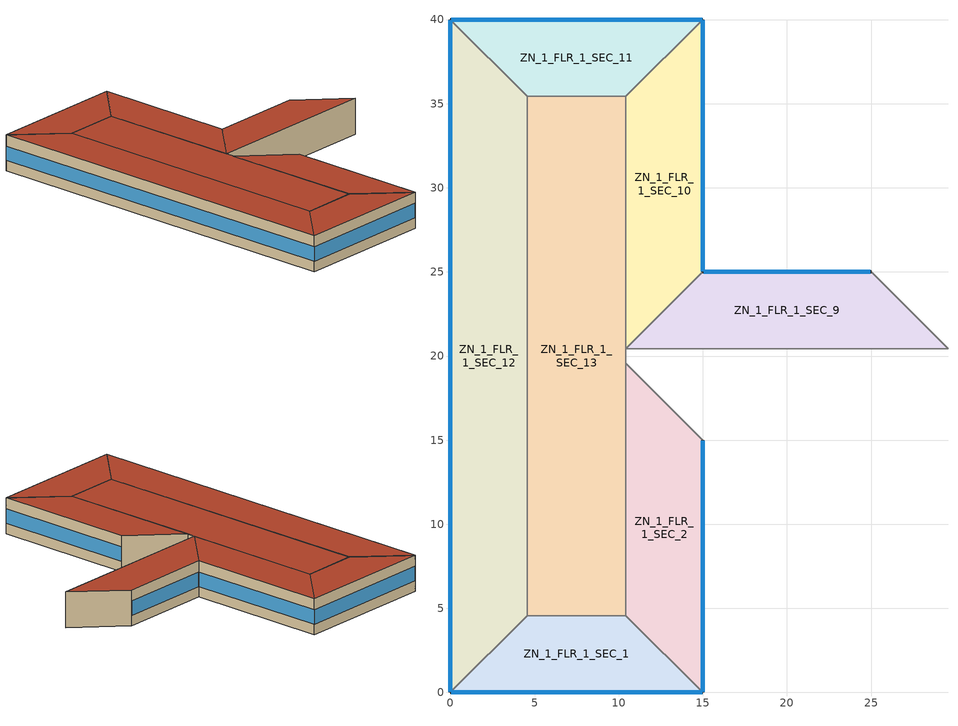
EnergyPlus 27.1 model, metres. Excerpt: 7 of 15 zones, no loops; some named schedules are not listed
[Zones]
ZN_1_FLR_1_SEC_1
 floor ground (ASHRAE 90.1-2004_Sec 5.5-5_Unheated_Ext-slab): 4.57,4.57 10.43,4.57 15,0 0,0 z0
 wall outside (ASHRAE 90.1-2004_Sec 5.5-5_Steel-Framed_Ext-wall): 0,0 15,0 z0:3.8
 wall to ZN_1_FLR_1_SEC_2 (ASHRAE 90.1-2004_Sec 5.5-5_Interior Wall_Int-Wall): 15,0 10.43,4.57 z0:3.8
 wall to ZN_1_FLR_1_SEC_13 (ASHRAE 90.1-2004_Sec 5.5-5_Interior Wall_Int-Wall): 10.43,4.57 4.57,4.57 z0:3.8
 wall to ZN_1_FLR_1_SEC_12 (ASHRAE 90.1-2004_Sec 5.5-5_Interior Wall_Int-Wall): 4.57,4.57 0,0 z0:3.8
 window (ASHRAE 90.1-2004_Sec 5.5-5_0.3_0.4_fixed_south_window): 0.05,0 14.95,0 z1.1:2.63
 roof outside (ASHRAE 90.1-2004_Sec 5.5-5_IEAD_Roof): 0,0 15,0 10.43,4.57 4.57,4.57 z3.8
ZN_1_FLR_1_SEC_2
 floor ground (ASHRAE 90.1-2004_Sec 5.5-5_Unheated_Ext-slab): 10.43,19.57 15,15 15,0 10.43,4.57 z0
 wall outside (ASHRAE 90.1-2004_Sec 5.5-5_Steel-Framed_Ext-wall): 15,0 15,15 z0:3.8
 wall to ZN_1_FLR_1_SEC_3 (ASHRAE 90.1-2004_Sec 5.5-5_Interior Wall_Int-Wall): 15,15 10.43,19.57 z0:3.8
 wall to ZN_1_FLR_1_SEC_13 (ASHRAE 90.1-2004_Sec 5.5-5_Interior Wall_Int-Wall): 10.43,19.57 10.43,4.57 z0:3.8
 window (ASHRAE 90.1-2004_Sec 5.5-5_0.3_0.4_fixed_east_window): 15,0.05 15,14.95 z1.1:2.63
 roof outside (ASHRAE 90.1-2004_Sec 5.5-5_IEAD_Roof): 10.43,4.57 15,0 15,15 10.43,19.57 z3.8
ZN_1_FLR_1_SEC_9
 floor ground (ASHRAE 90.1-2004_Sec 5.5-5_Unheated_Ext-slab): 15,25 25,25 29.57,20.43 10.43,20.43 z0
 wall outside (ASHRAE 90.1-2004_Sec 5.5-5_Steel-Framed_Ext-wall): 25,25 15,25 z0:3.8
 wall to ZN_1_FLR_1_SEC_14 (ASHRAE 90.1-2004_Sec 5.5-5_Interior Wall_Int-Wall): 10.43,20.43 29.57,20.43 z0:3.8
 wall to ZN_1_FLR_1_SEC_8 (ASHRAE 90.1-2004_Sec 5.5-5_Interior Wall_Int-Wall): 29.57,20.43 25,25 z0:3.8
 wall to ZN_1_FLR_1_SEC_10 (ASHRAE 90.1-2004_Sec 5.5-5_Interior Wall_Int-Wall): 15,25 10.43,20.43 z0:3.8
 window (ASHRAE 90.1-2004_Sec 5.5-5_0.3_0.4_fixed_north_window): 24.95,25 15.05,25 z1.1:2.64
 roof outside (ASHRAE 90.1-2004_Sec 5.5-5_IEAD_Roof): 10.43,20.43 29.57,20.43 25,25 15,25 z3.8
ZN_1_FLR_1_SEC_10
 floor ground (ASHRAE 90.1-2004_Sec 5.5-5_Unheated_Ext-slab): 10.43,35.43 15,40 15,25 10.43,20.43 z0
 wall outside (ASHRAE 90.1-2004_Sec 5.5-5_Steel-Framed_Ext-wall): 15,25 15,40 z0:3.8
 wall to ZN_1_FLR_1_SEC_11 (ASHRAE 90.1-2004_Sec 5.5-5_Interior Wall_Int-Wall): 15,40 10.43,35.43 z0:3.8
 wall to ZN_1_FLR_1_SEC_13 (ASHRAE 90.1-2004_Sec 5.5-5_Interior Wall_Int-Wall): 10.43,35.43 10.43,20.43 z0:3.8
 window (ASHRAE 90.1-2004_Sec 5.5-5_0.3_0.4_fixed_east_window): 15,25.05 15,39.95 z1.1:2.63
 roof outside (ASHRAE 90.1-2004_Sec 5.5-5_IEAD_Roof): 10.43,20.43 15,25 15,40 10.43,35.43 z3.8
ZN_1_FLR_1_SEC_11
 floor ground (ASHRAE 90.1-2004_Sec 5.5-5_Unheated_Ext-slab): 0,40 15,40 10.43,35.43 4.57,35.43 z0
 wall outside (ASHRAE 90.1-2004_Sec 5.5-5_Steel-Framed_Ext-wall): 15,40 0,40 z0:3.8
 wall to ZN_1_FLR_1_SEC_13 (ASHRAE 90.1-2004_Sec 5.5-5_Interior Wall_Int-Wall): 4.57,35.43 10.43,35.43 z0:3.8
 wall to ZN_1_FLR_1_SEC_12 (ASHRAE 90.1-2004_Sec 5.5-5_Interior Wall_Int-Wall): 0,40 4.57,35.43 z0:3.8
 window (ASHRAE 90.1-2004_Sec 5.5-5_0.3_0.4_fixed_north_window): 14.95,40 0.05,40 z1.1:2.63
 roof outside (ASHRAE 90.1-2004_Sec 5.5-5_IEAD_Roof): 4.57,35.43 10.43,35.43 15,40 0,40 z3.8
ZN_1_FLR_1_SEC_12
 floor ground (ASHRAE 90.1-2004_Sec 5.5-5_Unheated_Ext-slab): 0,40 4.57,35.43 4.57,4.57 0,0 z0
 wall outside (ASHRAE 90.1-2004_Sec 5.5-5_Steel-Framed_Ext-wall): 0,40 0,0 z0:3.8
 wall to ZN_1_FLR_1_SEC_13 (ASHRAE 90.1-2004_Sec 5.5-5_Interior Wall_Int-Wall): 4.57,4.57 4.57,35.43 z0:3.8
 window (ASHRAE 90.1-2004_Sec 5.5-5_0.3_0.4_fixed_west_window): 0,39.95 0,0.05 z1.1:2.62
 roof outside (ASHRAE 90.1-2004_Sec 5.5-5_IEAD_Roof): 0,0 4.57,4.57 4.57,35.43 0,40 z3.8
ZN_1_FLR_1_SEC_13
 floor ground (ASHRAE 90.1-2004_Sec 5.5-5_Unheated_Ext-slab): 4.57,35.43 10.43,35.43 10.43,4.57 4.57,4.57 z0
 wall to ZN_1_FLR_1_SEC_14 (ASHRAE 90.1-2004_Sec 5.5-5_Interior Wall_Int-Wall): 10.43,19.57 10.43,20.43 z0:3.8
 roof outside (ASHRAE 90.1-2004_Sec 5.5-5_IEAD_Roof): 4.57,4.57 10.43,4.57 10.43,35.43 4.57,35.43 z3.8
[Building]
15 zone vav: North Axis {deg}=0; Terrain=City; Loads Convergence Tolerance Value {W}=0.04; Temperature Convergence Tolerance Value {deltaC}=0.2; Solar Distribution=FullInteriorAndExterior; Maximum Number of Warmup Days=25; Minimum Number of Warmup Days=6
[Site:Location]
CHICAGO_IL_USA TMY2-94846: Latitude {deg}=41.78; Longitude {deg}=-87.75; Time Zone {hr}=-6; Elevation {m}=190
[Site:GroundTemperature:BuildingSurface]
19.96, 19.94, 19.99, 20.04, 20.09, 20.17, 20.21, 20.24, 20.23, 20.2, 20.17, 20.12
[Site:WaterMainsTemperature]
Calculation Method=Correlation; Annual Average Outdoor Air Temperature {C}=9.69; Maximum Difference In Monthly Average Outdoor Air Temperatures {deltaC}=28.1
[SizingPeriod:DesignDay] Day of Month=21; Humidity Condition Type=WetBulb; Barometric Pressure {Pa}=99063; Rain Indicator=No; Snow Indicator=No; Daylight Saving Time Indicator=No; Solar Model Indicator=ASHRAEClearSky
Name | Month | Day Type | Maximum Dry-Bulb Temperature {C} | Daily Dry-Bulb Temperature Range {deltaC} | Wetbulb or DewPoint at Maximum Dry-Bulb {C} | Wind Speed {m/s} | Wind Direction {deg} | Sky Clearness
CHICAGO Ann Htg 99.6% Condns DB | 1 | WinterDesignDay | -20.6 | 0 | -20.6 | 4.9 | 270 | 0
CHICAGO Ann Clg .4% Condns DB=>MWB | 7 | SummerDesignDay | 33.2 | 10.7 | 23.8 | 5.3 | 230 | 1
[WindowMaterial:Glazing] Optical Data Type=SpectralAverage; Thickness {m}=0.003; Infrared Transmittance at Normal Incidence=0; Front Side Infrared Hemispherical Emissivity=0.85; Back Side Infrared Hemispherical Emissivity=0.85
Name | Solar Transmittance at Normal Incidence | Front Side Solar Reflectance at Normal Incidence | Back Side Solar Reflectance at Normal Incidence | Visible Transmittance at Normal Incidence | Front Side Visible Reflectance at Normal Incidence | Back Side Visible Reflectance at Normal Incidence | Conductivity {W/m-K}
Theoretical Glass [84] | 0.5514 | 0.3986 | 0.3986 | 0.6787 | 0.2713 | 0.2713 | 2.3984
Theoretical Glass [85] | 0.6459 | 0.3041 | 0.3041 | 0.7793 | 0.1707 | 0.1707 | 2.3512
[WindowMaterial:Gas]
AIR 6MM: Gas Type=Air; Thickness {m}=0.0063
[Material] Thermal Absorptance=0.9
Name | Roughness | Thickness {m} | Conductivity {W/m-K} | Density {kg/m3} | Specific Heat {J/kg-K} | Solar Absorptance | Visible Absorptance
Roof Membrane | VeryRough | 0.0095 | 0.16 | 1121.29 | 1460 | 0.7 | 0.7
Roof Insulation | MediumRough | 0.125 | 0.049 | 265 | 836.8 | 0.7 | 0.7
Metal Decking | MediumSmooth | 0.0015 | 45.006 | 7680 | 418.4 | 0.7 | 0.3
GP01 1/2 GYPSUM | Smooth | 0.0127 | 0.16 | 800 | 1090 | 0.7 | 0.5
Wall Insulation [7] | MediumRough | 0.0683 | 0.045 | 265 | 836.8 | 0.7 | 0.7
1/2IN Gypsum | Smooth | 0.0127 | 0.16 | 784.9 | 830 | 0.92 | 0.92
MAT-CC05 8 HW CONCRETE | Rough | 0.2032 | 1.311 | 2240 | 836.8 | 0.7 | 0.7
Std Wood 6inch | MediumSmooth | 0.15 | 0.12 | 540 | 1210 | 0.7 | 0.7
[Material:NoMass]
Name | Roughness | Thermal Resistance {m2-K/W} | Thermal Absorptance | Solar Absorptance | Visible Absorptance
MAT-SHEATH | Rough | 0.3626 | 0.9 | 0.7 | 0.7
CP02 CARPET PAD | VeryRough | 0.2165 | 0.9 | 0.7 | 0.8
AIR | Smooth | 0.2515 | 0.8 | 0.5 | 0.5
[Construction]
InteriorFurnishings: Std Wood 6inch
INT-FLOOR-UNDERSIDE: Std CP02 CARPET PAD, Std MAT-CC05 4  MW CONCRETE
INT-FLOOR-SLAB: Std MAT-CC05 4  MW CONCRETE
DropCeiling: Std AC02
Sloped_Metal_Roof: Std Steel_Brown_Regular, Std PW05
Gable_Wall: Std PW05
AIR-WALL: MAT-AIR-WALL
Std Swinging Door_con: Std Opaque Door panel_con
Std Swinging Door_semi: Std Opaque Door panel_semi
Std Overhead Door: Std Overhead Door Panel
ASHRAE 90.1-2004_Sec 5.5-5_0.3_0.4_fixed_south_window; ASHRAE 90.1-2004_Sec 5.5-5_0.3_0.4_fixed_east_window; ASHRAE 90.1-2004_Sec 5.5-5_0.3_0.4_fixed_west_window: Theoretical Glass [84], AIR 6MM, Theoretical Glass [84]
ASHRAE 90.1-2004_Sec 5.5-5_0.3_0.4_fixed_north_window: Theoretical Glass [85], AIR 6MM, Theoretical Glass [85]
ASHRAE 90.1-2004_Sec 5.5-5_0_0.02_All Skylights without Curb_Skylight: Theoretical Glass [88]
ASHRAE 90.1-2004_Sec 5.5-5_IEAD_Roof: Roof Membrane, Roof Insulation, Metal Decking
ASHRAE 90.1-2004_Sec 5.5-5_Interior Wall_Int-Wall: GP01 1/2 GYPSUM, GP01 1/2 GYPSUM
ASHRAE 90.1-2004_Sec 5.5-5_Steel-Framed_Ext-wall: MAT-SHEATH, Wall Insulation [7], 1/2IN Gypsum
ASHRAE 90.1-2004_Sec 5.5-5_Unheated_Ext-slab: MAT-CC05 8 HW CONCRETE, CP02 CARPET PAD
[ComponentCost:LineItem] Line Item Type=Construction
Name | Item | Cost per Area {$/m2}
Interior Furnishings | InteriorFurnishings | 1
Interior Floor | INT-FLOOR-UNDERSIDE | 15
Interior Floor Slab | INT-FLOOR-SLAB | 35
Drop Ceiling | DropCeiling | 10
Sloped Metal Roof | Sloped_Metal_Roof | 1
Gable Wall | Gable_Wall | 1
Air Wall | AIR-WALL | 1
Swinging Door Conditioned | Std Swinging Door_con | 1
Swinging Door Semi-conditioned | Std Swinging Door_semi | 1
Overhead Door | Std Overhead Door | 1
south:ASHRAE 90.1-2004_Sec 5.5-5_0.3_0.4_fixed_south_window | ASHRAE 90.1-2004_Sec 5.5-5_0.3_0.4_fixed_south_window | 184.629
east:ASHRAE 90.1-2004_Sec 5.5-5_0.3_0.4_fixed_east_window | ASHRAE 90.1-2004_Sec 5.5-5_0.3_0.4_fixed_east_window | 184.629
north:ASHRAE 90.1-2004_Sec 5.5-5_0.3_0.4_fixed_north_window | ASHRAE 90.1-2004_Sec 5.5-5_0.3_0.4_fixed_north_window | 179.249
west:ASHRAE 90.1-2004_Sec 5.5-5_0.3_0.4_fixed_west_window | ASHRAE 90.1-2004_Sec 5.5-5_0.3_0.4_fixed_west_window | 184.629
SkylightConst:ASHRAE 90.1-2004_Sec 5.5-5_0_0.02_All Skylights without Curb_Skylight | ASHRAE 90.1-2004_Sec 5.5-5_0_0.02_All Skylights without Curb_Skylight | 184.629
roofs:ASHRAE 90.1-2004_Sec 5.5-5_IEAD_Roof | ASHRAE 90.1-2004_Sec 5.5-5_IEAD_Roof | 34.3904
int-walls:ASHRAE 90.1-2004_Sec 5.5-5_Interior Wall_Int-Wall | ASHRAE 90.1-2004_Sec 5.5-5_Interior Wall_Int-Wall | 1
ext-walls:ASHRAE 90.1-2004_Sec 5.5-5_Steel-Framed_Ext-wall | ASHRAE 90.1-2004_Sec 5.5-5_Steel-Framed_Ext-wall | 40.2847
ext-slab:ASHRAE 90.1-2004_Sec 5.5-5_Unheated_Ext-slab | ASHRAE 90.1-2004_Sec 5.5-5_Unheated_Ext-slab | 560.787
exposed-floor:ASHRAE 90.1-2004_Sec 5.5-5_Mass_ExposedFloor | ASHRAE 90.1-2004_Sec 5.5-5_Mass_ExposedFloor | 34.6727
attic-floor:ASHRAE 90.1-2004_Sec 5.5-5_Attic Floor_AtticFloor | ASHRAE 90.1-2004_Sec 5.5-5_Attic Floor_AtticFloor | 15.0182
door:ASHRAE 90.1-2004_Sec 5.5-5Swinging_door | ASHRAE 90.1-2004_Sec 5.5-5Swinging_door | 1
[Zone] Type=1; Multiplier=1; Ceiling Height {m}=3.8; Floor Area {m2}=Autocalculate; Part of Total Floor Area=Yes
Name | Volume {m3}
ZN_1_FLR_1_SEC_1; ZN_1_FLR_1_SEC_11 | 181.1274
ZN_1_FLR_1_SEC_2; ZN_1_FLR_1_SEC_10 | 260.49
ZN_1_FLR_1_SEC_9 | 253.0226
ZN_1_FLR_1_SEC_12 | 615.2774
ZN_1_FLR_1_SEC_13 | 687.1905
[Daylighting:Controls] Daylighting Method=SplitFlux; Lighting Control Type=Stepped; Minimum Input Power Fraction for Continuous or ContinuousOff Dimming Control=0.3; Minimum Light Output Fraction for Continuous or ContinuousOff Dimming Control=0.2; Number of Stepped Control Steps=3; Probability Lighting will be Reset When Needed in Manual Stepped Control=1; Glare Calculation Azimuth Angle of View Direction Clockwise from Zone y-Axis {deg}=180; Maximum Allowable Discomfort Glare Index=20; Fraction of Lights Controlled by Reference Point 1=1; Illuminance Setpoint at Reference Point 1 {lux}=398.26
Name | Zone or Space | Glare Calculation Daylighting Reference Point | Daylighting Reference Point 1
ZN_1_FLR_1_SEC_1_DaylCtrl | ZN_1_FLR_1_SEC_1 | ZN_1_FLR_1_SEC_1_DaylRefPt1 | ZN_1_FLR_1_SEC_1_DaylRefPt1
ZN_1_FLR_1_SEC_2_DaylCtrl | ZN_1_FLR_1_SEC_2 | ZN_1_FLR_1_SEC_2_DaylRefPt1 | ZN_1_FLR_1_SEC_2_DaylRefPt1
ZN_1_FLR_1_SEC_9_DaylCtrl | ZN_1_FLR_1_SEC_9 | ZN_1_FLR_1_SEC_9_DaylRefPt1 | ZN_1_FLR_1_SEC_9_DaylRefPt1
ZN_1_FLR_1_SEC_10_DaylCtrl | ZN_1_FLR_1_SEC_10 | ZN_1_FLR_1_SEC_10_DaylRefPt1 | ZN_1_FLR_1_SEC_10_DaylRefPt1
ZN_1_FLR_1_SEC_11_DaylCtrl | ZN_1_FLR_1_SEC_11 | ZN_1_FLR_1_SEC_11_DaylRefPt1 | ZN_1_FLR_1_SEC_11_DaylRefPt1
ZN_1_FLR_1_SEC_12_DaylCtrl | ZN_1_FLR_1_SEC_12 | ZN_1_FLR_1_SEC_12_DaylRefPt1 | ZN_1_FLR_1_SEC_12_DaylRefPt1
[InternalMass] Construction=InteriorFurnishings
Name | Zone or ZoneList | Surface Area {m2}
ZN_1_FLR_1_SEC_1_InternalMass_1 | ZN_1_FLR_1_SEC_1 | 95.3302
ZN_1_FLR_1_SEC_2_InternalMass_1 | ZN_1_FLR_1_SEC_2 | 137.1
ZN_1_FLR_1_SEC_9_InternalMass_1 | ZN_1_FLR_1_SEC_9 | 133.1698
ZN_1_FLR_1_SEC_10_InternalMass_1 | ZN_1_FLR_1_SEC_10 | 137.1
ZN_1_FLR_1_SEC_11_InternalMass_1 | ZN_1_FLR_1_SEC_11 | 95.3302
ZN_1_FLR_1_SEC_12_InternalMass_1 | ZN_1_FLR_1_SEC_12 | 323.8302
ZN_1_FLR_1_SEC_13_InternalMass_1 | ZN_1_FLR_1_SEC_13 | 361.6792
[ZoneInfiltration:DesignFlowRate] Schedule=INFIL_SCH; Design Flow Rate Calculation Method=Flow/Zone; Constant Term Coefficient=1; Temperature Term Coefficient=0; Velocity Term Coefficient=0; Velocity Squared Term Coefficient=0
Name | Zone or ZoneList or Space or SpaceList | Design Flow Rate {m3/s}
ZN_1_FLR_1_SEC_1_Infiltration | ZN_1_FLR_1_SEC_1 | 0.0252
ZN_1_FLR_1_SEC_2_Infiltration | ZN_1_FLR_1_SEC_2 | 0.0362
ZN_1_FLR_1_SEC_9_Infiltration | ZN_1_FLR_1_SEC_9 | 0.0351
ZN_1_FLR_1_SEC_10_Infiltration | ZN_1_FLR_1_SEC_10 | 0.0362
ZN_1_FLR_1_SEC_11_Infiltration | ZN_1_FLR_1_SEC_11 | 0.0252
ZN_1_FLR_1_SEC_12_Infiltration | ZN_1_FLR_1_SEC_12 | 0.0855
ZN_1_FLR_1_SEC_13_Infiltration | ZN_1_FLR_1_SEC_13 | 0.0954
[People] Number of People Schedule=BLDG_OCC_SCH; Number of People Calculation Method=People; Fraction Radiant=0.3; Sensible Heat Fraction=Autocalculate; Activity Level Schedule=ACTIVITY_SCH; Enable ASHRAE 55 Comfort Warnings=No; Mean Radiant Temperature Calculation Type=EnclosureAveraged; Work Efficiency Schedule=WORK_EFF_SCH; Clothing Insulation Calculation Method=ClothingInsulationSchedule; Clothing Insulation Schedule=CLOTHING_SCH; Air Velocity Schedule=AIR_VELO_SCH; Thermal Comfort Model 1 Type=Fanger
Name | Zone or ZoneList or Space or SpaceList | Number of People
ZN_1_FLR_1_SEC_1 | ZN_1_FLR_1_SEC_1 | 1.8637
ZN_1_FLR_1_SEC_2 | ZN_1_FLR_1_SEC_2 | 2.6803
ZN_1_FLR_1_SEC_9 | ZN_1_FLR_1_SEC_9 | 2.6035
ZN_1_FLR_1_SEC_10 | ZN_1_FLR_1_SEC_10 | 2.6803
ZN_1_FLR_1_SEC_11 | ZN_1_FLR_1_SEC_11 | 1.8637
ZN_1_FLR_1_SEC_12 | ZN_1_FLR_1_SEC_12 | 6.3309
ZN_1_FLR_1_SEC_13 | ZN_1_FLR_1_SEC_13 | 7.0708
[Lights] Schedule=BLDG_LIGHT_SCH; Design Level Calculation Method=LightingLevel; Return Air Fraction=0; Fraction Radiant=0.2; Fraction Visible=0.2; Fraction Replaceable=1; Return Air Fraction Calculated from Plenum Temperature=No
Name | Zone or ZoneList or Space or SpaceList | Lighting Level {W}
ZN_1_FLR_1_SEC_1_Lights | ZN_1_FLR_1_SEC_1 | 512.8765
ZN_1_FLR_1_SEC_2_Lights | ZN_1_FLR_1_SEC_2 | 737.598
ZN_1_FLR_1_SEC_9_Lights | ZN_1_FLR_1_SEC_9 | 716.4535
ZN_1_FLR_1_SEC_10_Lights | ZN_1_FLR_1_SEC_10 | 737.598
ZN_1_FLR_1_SEC_11_Lights | ZN_1_FLR_1_SEC_11 | 512.8765
ZN_1_FLR_1_SEC_12_Lights | ZN_1_FLR_1_SEC_12 | 1742.21
ZN_1_FLR_1_SEC_13_Lights | ZN_1_FLR_1_SEC_13 | 1945.83
[ElectricEquipment] Schedule=BLDG_EQUIP_SCH; Design Level Calculation Method=EquipmentLevel; Fraction Latent=0; Fraction Radiant=0.5; Fraction Lost=0
Name | Zone or ZoneList or Space or SpaceList | Design Level {W}
ZN_1_FLR_1_SEC_1_MiscPlug_Equip | ZN_1_FLR_1_SEC_1 | 374.6477
ZN_1_FLR_1_SEC_2_MiscPlug_Equip | ZN_1_FLR_1_SEC_2 | 538.803
ZN_1_FLR_1_SEC_9_MiscPlug_Equip | ZN_1_FLR_1_SEC_9 | 523.3573
ZN_1_FLR_1_SEC_10_MiscPlug_Equip | ZN_1_FLR_1_SEC_10 | 538.803
ZN_1_FLR_1_SEC_11_MiscPlug_Equip | ZN_1_FLR_1_SEC_11 | 374.6477
ZN_1_FLR_1_SEC_12_MiscPlug_Equip | ZN_1_FLR_1_SEC_12 | 1272.65
ZN_1_FLR_1_SEC_13_MiscPlug_Equip | ZN_1_FLR_1_SEC_13 | 1421.4
[SetpointManager:OutdoorAirReset] Control Variable=Temperature; Setpoint at Outdoor Low Temperature {C}=15.5; Outdoor Low Temperature {C}=15.5; Setpoint at Outdoor High Temperature {C}=12.8; Outdoor High Temperature {C}=21; Setpoint Node or NodeList=VAV WITH REHEAT Supply Equipment Outlet Node
VAV WITH REHEAT_CoolC SAT setpoint; VAV WITH REHEAT_HeatC SAT Manager
[AvailabilityManager:NightCycle]
VAV WITH REHEAT Availability Manager: Applicability Schedule=Always_On; Fan Schedule=HVACOperationSchd; Control Type=CycleOnAny; Thermostat Tolerance {deltaC}=1; Cycling Run Time Control Type=FixedRunTime; Cycling Run Time {s}=1800
[UtilityCost:Tariff]
Name | Output Meter | Conversion Factor Choice | Demand Window Length | Monthly Charge or Variable | Group
PSI_LLF_LowLoadFactorService | Electricity:Facility | kWh | HalfHour | 15 | Comm Elect
PSI_CS_CommercialElectricService | Electricity:Facility | kWh |  | 9.4 | Comm Elect
IN_EIAMonthlyRateGas | NaturalGas:Facility | MCF |  | 0 | Comm Gas
[UtilityCost:Charge:Block] Source Variable=totalEnergy; Season=Annual; Category Variable=EnergyCharges
Name | Utility Cost Charge Block | Tariff | Block Size 1 Value or Variable | Block 1 Cost per Unit Value or Variable | Block Size 2 Value or Variable | Block 2 Cost per Unit Value or Variable | Block Size 3 Value or Variable | Block 3 Cost per Unit Value or Variable | Block Size 4 Value or Variable | Block 4 Cost per Unit Value or Variable | Block Size Multiplier Value or Variable
 | AnnualEnergyCharge | PSI_LLF_LowLoadFactorService | 300 | 0.108222 | 700 | 0.087021 | 1500 | 0.07842 | remaining | 0.05832
 | AnnualDemandBaseCharge | PSI_LLF_LowLoadFactorService | 190 | 0 | 110 | 0.051773 | remaining | 0.046965 |  |  | TotalDemand
 | AnnualEnergyCharge | PSI_CS_CommercialElectricService | 300 | 0.082409 | 700 | 0.072873 | 1500 | 0.061696 | remaining | 0.041179
[UtilityCost:Charge:Simple] Season=Annual
Name | Utility Cost Charge Simple | Tariff | Source Variable | Category Variable | Cost per Unit Value or Variable
 | FuelCostAdjustEnergyCharge | PSI_LLF_LowLoadFactorService | totalEnergy | EnergyCharges | 0.002028
 | QualPollutionControlAdjustEnergyCharge | PSI_LLF_LowLoadFactorService | totalEnergy | EnergyCharges | 0.000536
 | SoxNoxRiderAdjustEnergyCharge | PSI_LLF_LowLoadFactorService | totalEnergy | EnergyCharges | 0.001127
 | DSMRiderAdjustEnergyCharge | PSI_LLF_LowLoadFactorService | totalEnergy | EnergyCharges | -0.00037
 | PurchPowerTrackerAdjustEnergyCharge | PSI_LLF_LowLoadFactorService | totalEnergy | EnergyCharges | -3.1e-05
 | MidwestISOAdjustEnergyCharge | PSI_LLF_LowLoadFactorService | totalEnergy | EnergyCharges | -0.000216
 | CleanCoalRiderEnergyCharge | PSI_LLF_LowLoadFactorService | totalEnergy | EnergyCharges | 0.000833
 | TaxofeightPercent | PSI_LLF_LowLoadFactorService | SubTotal | Taxes | 0.08
 | FuelCostAdjustEnergyCharge | PSI_CS_CommercialElectricService | totalEnergy | EnergyCharges | 0.002028
 | QualPollutionControlAdjustEnergyCharge | PSI_CS_CommercialElectricService | totalEnergy | EnergyCharges | 0.000536
 | SoxNoxRiderAdjustEnergyCharge | PSI_CS_CommercialElectricService | totalEnergy | EnergyCharges | 0.001127
 | DSMRiderAdjustEnergyCharge | PSI_CS_CommercialElectricService | totalEnergy | EnergyCharges | 0.000021
 | PurchPowerTrackerAdjustEnergyCharge | PSI_CS_CommercialElectricService | totalEnergy | EnergyCharges | 0.000034
 | MidwestISOAdjustEnergyCharge | PSI_CS_CommercialElectricService | totalEnergy | EnergyCharges | -0.000203
 | CleanCoalRiderEnergyCharge | PSI_CS_CommercialElectricService | totalEnergy | EnergyCharges | 0.000807
 | TaxofeightPercent | PSI_CS_CommercialElectricService | SubTotal | Taxes | 0.08
 | MonthlyRateGasCharge | IN_EIAMonthlyRateGas | totalEnergy | EnergyCharges | IN_MonthlyGasRates
 | TaxofEightPercent | IN_EIAMonthlyRateGas | SubTotal | Taxes | 0.08
[UtilityCost:Qualify] Variable=TotalDemand; Threshold Value or Variable=75; Season=Annual; Threshold Test=Count
Name | Utility Cost Qualify | Tariff | Qualify Type | Number of Months
 | MinDemand75kw | PSI_LLF_LowLoadFactorService | Minimum | 12
 | MaxDemand75kw | PSI_CS_CommercialElectricService | Maximum | 1
[UtilityCost:Variable]
IN_MonthlyGasRates: Tariff=IN_EIAMonthlyRateGas; Variable Type=Dimensionless; January Value=8.22; February Value=7.51; March Value=8.97; April Value=9.01; May Value=9.16; June Value=10.44; July Value=10.32; August Value=10.13; September Value=9.2; October Value=8.18; November Value=7.83
